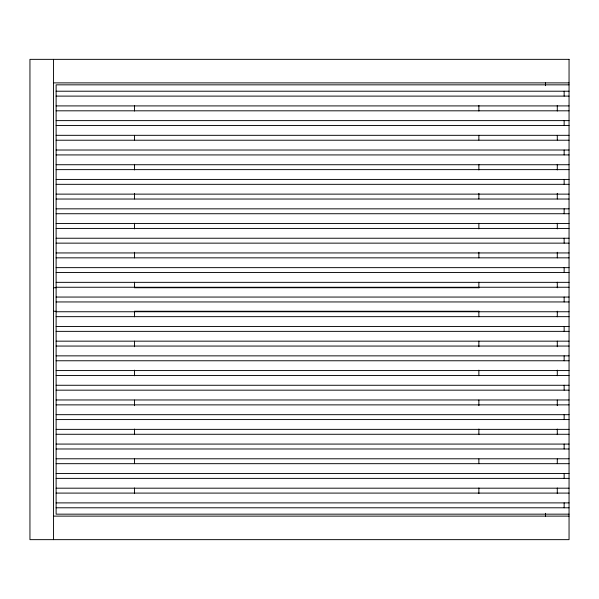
<?xml version="1.0" encoding="UTF-8"?>
<svg xmlns="http://www.w3.org/2000/svg" width="599" height="599" viewBox="0 0 599 599"><rect width="100%" height="100%" fill="white"/><g stroke="black" fill="none" stroke-linecap="round" stroke-linejoin="round"><path stroke-width="0.9" d="M53.476 82.879L569.05 82.879M569.05 84.841L56.119 84.841L56.119 514.159L569.05 514.159M56.119 91.213L569.05 91.213M56.119 96.11L569.05 96.11M56.119 105.911L569.05 105.911M56.119 110.815L569.05 110.815M56.119 120.616L569.05 120.616M56.119 125.52L569.05 125.52M56.119 135.322L569.05 135.322M56.119 140.218L569.05 140.218M56.119 150.02L569.05 150.02M56.119 154.924L569.05 154.924M56.119 164.725L569.05 164.725M56.119 169.629L569.05 169.629M56.119 179.43L569.05 179.43M56.119 184.327L569.05 184.327M56.119 194.128L569.05 194.128M56.119 199.033L569.05 199.033M56.119 208.834L569.05 208.834M56.119 213.731L569.05 213.731M56.119 223.539L569.05 223.539M56.119 228.436L569.05 228.436M56.119 238.237L569.05 238.237M56.119 243.142L569.05 243.142M56.119 252.943L569.05 252.943M56.119 257.84L569.05 257.84M56.119 267.641L569.05 267.641M56.119 272.545L569.05 272.545M56.119 282.346L569.05 282.346M56.119 287.25L569.05 287.25M53.476 287.737L56.284 287.737M134.857 287.737L479.11 287.737M56.119 297.052L569.05 297.052M56.119 301.948L569.05 301.948M53.476 311.263L56.284 311.263M134.857 311.263L479.11 311.263M56.119 311.75L569.05 311.75M56.119 316.654L569.05 316.654M56.119 326.455L569.05 326.455M56.119 331.359L569.05 331.359M56.119 341.16L569.05 341.16M56.119 346.057L569.05 346.057M56.119 355.858L569.05 355.858M56.119 360.763L569.05 360.763M56.119 370.564L569.05 370.564M56.119 375.461L569.05 375.461M56.119 385.269L569.05 385.269M56.119 390.166L569.05 390.166M56.119 399.967L569.05 399.967M56.119 404.872L569.05 404.872M56.119 414.673L569.05 414.673M56.119 419.57L569.05 419.57M56.119 429.371L569.05 429.371M56.119 434.275L569.05 434.275M56.119 444.076L569.05 444.076M56.119 448.98L569.05 448.98M56.119 458.782L569.05 458.782M56.119 463.678L569.05 463.678M56.119 473.48L569.05 473.48M56.119 478.384L569.05 478.384M56.119 488.185L569.05 488.185M56.119 493.089L569.05 493.089M56.119 502.89L569.05 502.89M56.119 507.787L569.05 507.787M53.476 516.121L569.05 516.121M564.146 91.213L564.146 96.11M564.146 120.616L564.146 125.52M564.146 150.02L564.146 154.924M564.146 179.43L564.146 184.327M564.146 208.834L564.146 213.731M564.146 238.237L564.146 243.142M564.146 267.641L564.146 272.545M564.146 297.052L564.146 301.948M564.146 326.455L564.146 331.359M564.146 355.858L564.146 360.763M564.146 385.269L564.146 390.166M564.146 414.673L564.146 419.57M564.146 444.076L564.146 448.98M564.146 473.48L564.146 478.384M564.146 502.89L564.146 507.787M557.287 105.417L557.287 111.032M557.287 135.352L557.287 140.024M557.287 164.343L557.287 169.959M557.287 193.342L557.287 198.95M557.287 223.27L557.287 228.885M557.287 252.269L557.287 257.877M557.287 282.196L557.287 287.812M557.287 311.188L557.287 316.804M557.287 341.123L557.287 346.731M557.287 370.115L557.287 375.73M557.287 400.05L557.287 405.658M557.287 429.041L557.287 434.657M557.287 458.976L557.287 463.648M557.287 487.968L557.287 493.583M545.524 82.655L545.524 85.687M545.524 513.313L545.524 516.345M478.871 105.417L478.871 111.032M478.871 135.352L478.871 140.024M478.871 164.343L478.871 169.959M478.871 193.342L478.871 198.95M478.871 223.27L478.871 228.885M478.871 252.269L478.871 257.877M478.871 282.196L478.871 287.812M478.871 311.188L478.871 316.804M478.871 341.123L478.871 346.731M478.871 370.115L478.871 375.73M478.871 400.05L478.871 405.658M478.871 429.041L478.871 434.657M478.871 458.976L478.871 463.648M478.871 487.968L478.871 493.583M134.535 105.417L134.535 111.032M134.535 135.352L134.535 140.024M134.535 164.343L134.535 169.959M134.535 193.342L134.535 198.95M134.535 223.27L134.535 228.885M134.535 252.269L134.535 257.877M134.535 282.196L134.535 287.812M134.535 311.188L134.535 316.804M134.535 341.123L134.535 346.731M134.535 370.115L134.535 375.73M134.535 400.05L134.535 405.658M134.535 429.041L134.535 434.657M134.535 458.976L134.535 463.648M134.535 487.968L134.535 493.583M53.476 59.353L53.476 539.647M569.05 59.353L29.95 59.353L29.95 539.647L569.05 539.647L569.05 59.353"/></g></svg>
